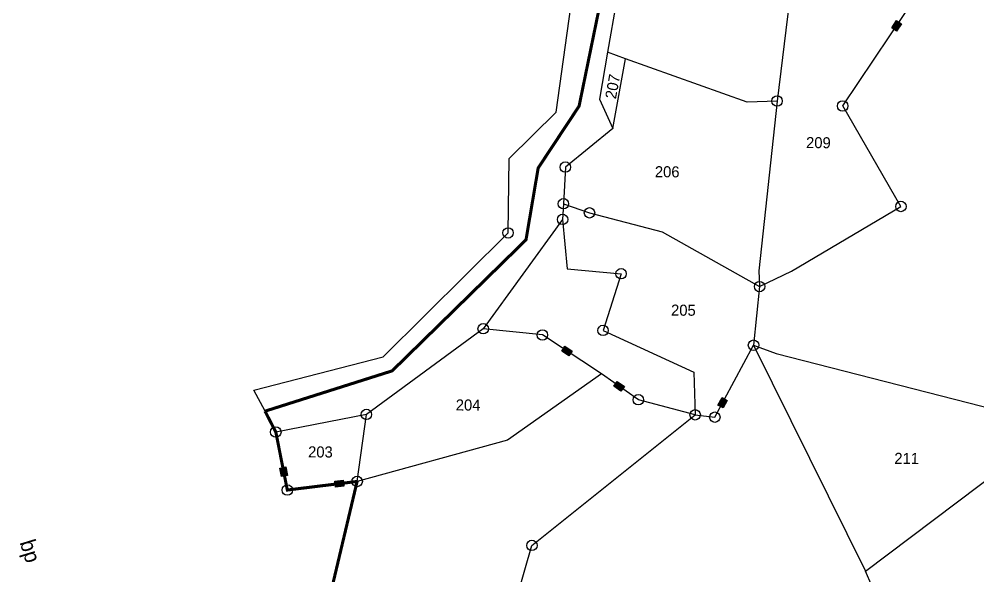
# Model space of a CAD drawing. Header units: metres. Extents: x 286169 to 288657, y 2015505 to 2018869.
# Drawn here: x 286247.1 to 286651, y 2016537.7 to 2016772.2 of the extents above; entities that cross this region are included whole.
import ezdxf
from ezdxf.enums import TextEntityAlignment as Align

# ---------------------------------------------------------------- set-up
doc = ezdxf.new("R2010")
doc.units = ezdxf.units.M
doc.header["$MEASUREMENT"] = 0
doc.linetypes.add('DASHDOT', pattern=[1, 0.5, -0.25, 0, -0.25])
for name, color, linetype in [('OFF', 1, 'Continuous'), ('POLY_PARCEL', 6, 'Continuous'), ('POLY_WATER', 4, 'Continuous'), ('SYM_STONE', 1, 'Continuous'), ('TEXT_MAPOUT', 7, 'Continuous'), ('TEXT_PARCEL', 7, 'Continuous'), ('V_BOUND_LINE', 7, 'Continuous'), ('V_BOUND_STREAM_LINE', 7, 'DASHDOT')]:
    doc.layers.add(name, color=color, linetype=linetype)
doc.styles.add('TEXT_MAP', font='', dxfattribs={"height": 1.8})
doc.styles.get('TEXT_MAP').set_extended_font_data('Kruti Dev 050')

# ---------------------------------------------------------------- blocks, each defined once
blk = doc.blocks.new('STONE')
blk.add_circle((0, 0), 0.851)
blk = doc.blocks.new('STONESQUAREFILLED')
blk.add_hatch(color=256).paths.add_polyline_path([(0.7, -0.48), (0.7, 0.48), (-0.7, 0.48), (-0.7, -0.48)])
blk.add_lwpolyline([(-0.7, 0.48), (0.7, 0.48), (0.7, -0.48), (-0.7, -0.48)], close=True)
blk = doc.blocks.new('200')
at = {"layer": 'OFF'}
for points in [[(286515.93, 2016677.48), (286491.75, 2016679.82)], [(286403.02, 2016645.37), (286398.32, 2016653.91)]]:
    blk.add_lwpolyline(points, dxfattribs=at)
at = {"layer": 'POLY_PARCEL'}
for points in [[(286615.58, 2016815.19), (286610.82, 2016773.82)], [(286604.39, 2016698.02), (286617.37, 2016704.45), (286661.75, 2016731.25), (286637.62, 2016772.03), (286662.94, 2016810.43)], [(286548.86, 2016790.49), (286541.46, 2016793.15)], [(286543.96, 2016761.97), (286548.86, 2016790.49)], [(286610.82, 2016773.82), (286598.6, 2016773.22), (286548.86, 2016790.49)], [(286610.82, 2016773.82), (286603.97, 2016704.45), (286604.39, 2016698.02)], [(286524.01, 2016731.11), (286534.69, 2016727.49), (286564.48, 2016720.05), (286604.39, 2016698.02)], [(286523.73, 2016724.71), (286525.75, 2016704.57), (286547.8, 2016702.78), (286540.65, 2016679.56), (286577.88, 2016662.89), (286578.56, 2016645.47)], [(286604.39, 2016698.02), (286602.12, 2016674.09)], [(286540.13, 2016661.84), (286515.93, 2016677.48)], [(286578.56, 2016645.47), (286586.6, 2016644.58), (286602.12, 2016674.09)], [(286602.12, 2016674.09), (286648.59, 2016582.32)], [(286602.12, 2016674.09), (286611.35, 2016670.82), (286706.67, 2016647.3)], [(286540.13, 2016661.84), (286502.01, 2016634.46), (286440.86, 2016617.04)], [(286578.56, 2016645.47), (286555.32, 2016651.42), (286540.13, 2016661.84)], [(286440.86, 2016617.04), (286444.41, 2016644.43)], [(286486.42, 2016496.08), (286493.07, 2016521.93), (286512.43, 2016591.59), (286578.56, 2016645.47)], [(286648.59, 2016582.32), (286703.99, 2016624.89)], [(286651.27, 2016576.37), (286648.59, 2016582.32)]]:
    blk.add_lwpolyline(points, dxfattribs=at)
at = {"layer": 'POLY_WATER'}
for points in [[(286398.32, 2016653.91), (286450.99, 2016668.01), (286501.54, 2016719), (286501.78, 2016749.31), (286520.68, 2016768.51), (286526.32, 2016811.51), (286542.78, 2016828.9), (286526.55, 2016840.18), (286543.49, 2016896.25), (286536.67, 2016918.34), (286554.56, 2016977.04), (286576.19, 2017009.7), (286549.62, 2017073.52)], [(286560.42, 2016828.24), (286544.9, 2016814.14), (286541.46, 2016793.15)], [(286541.46, 2016793.15), (286538.31, 2016773.96), (286543.96, 2016761.97)], [(286543.96, 2016761.97), (286524.67, 2016746.09), (286524.01, 2016731.11)], [(286524.01, 2016731.11), (286523.73, 2016724.71)], [(286523.73, 2016724.71), (286491.75, 2016679.82)], [(286491.75, 2016679.82), (286444.41, 2016644.43)], [(286444.41, 2016644.43), (286407.49, 2016636.91)]]:
    blk.add_lwpolyline(points, dxfattribs=at)
at = {"layer": 'V_BOUND_LINE', "const_width": 1.25}
for points in [[(286407.49, 2016636.91), (286403.02, 2016645.37)], [(286440.86, 2016617.04), (286412.41, 2016613.28), (286407.49, 2016636.91)], [(286400.57, 2016480.35), (286419.38, 2016491.16), (286420.17, 2016526.09), (286440.86, 2016617.04)]]:
    blk.add_lwpolyline(points, dxfattribs=at)
at = {"layer": 'V_BOUND_STREAM_LINE', "ltscale": 10, "const_width": 1.25, "flags": 128}
blk.add_lwpolyline([(286403.02, 2016645.37), (286454.75, 2016662.29), (286508.88, 2016716.24), (286513.59, 2016745.61), (286530.05, 2016770.99), (286537.82, 2016810.68), (286549.35, 2016829.95), (286532.65, 2016845.22), (286550.05, 2016894.57), (286545.84, 2016921.5), (286560.18, 2016976.02), (286582.05, 2017009.62), (286553.62, 2017076.1)], dxfattribs=at)
at = {"layer": 'SYM_STONE', "xscale": 2.503925708691277, "yscale": 2.503925708691277, "zscale": 2.503925708691277}
for p, rotation in [((286659.32, 2016804.94), 236.6032018231776), ((286525.98, 2016670.98), 326.8999245544102), ((286547.44, 2016656.83), 145.5547374600675), ((286589.7, 2016650.47), 62.25968563111988), ((286410.86, 2016620.74), 281.7596834455659), ((286433.6, 2016616.08), 187.5282731757843)]:
    blk.add_blockref('STONESQUAREFILLED', p, dxfattribs=dict(at, rotation=rotation))
for p in [(286610.82, 2016773.82), (286637.62, 2016772.03), (286524.67, 2016746.09), (286524.01, 2016731.11), (286661.75, 2016731.25), (286534.69, 2016727.49), (286523.73, 2016724.71), (286501.54, 2016719), (286547.8, 2016702.78), (286604.39, 2016698.02), (286491.75, 2016679.82), (286515.93, 2016677.48), (286540.65, 2016679.56), (286602.12, 2016674.09), (286555.32, 2016651.42), (286578.56, 2016645.47), (286444.41, 2016644.43), (286586.6, 2016644.58), (286407.49, 2016636.91), (286440.86, 2016617.04), (286412.41, 2016613.28), (286512.43, 2016591.59)]:
    blk.add_blockref('STONE', p, dxfattribs=at)
at = {"layer": 'TEXT_MAPOUT', "style": 'TEXT_MAP'}
blk.add_text('dq', height=6.26, rotation=107.4567, dxfattribs=at).set_placement((286310.74, 2016583.53))
at = {"layer": 'TEXT_PARCEL', "style": 'TEXT_MAP'}
blk.add_text('207', height=4.507, rotation=80.2409, dxfattribs=at).set_placement((286543.67, 2016779.14), align=Align.MIDDLE)
for s, p in [('209', (286627.84, 2016756.97)), ('206', (286566.26, 2016744.54)), ('205', (286573.37, 2016688.12)), ('204', (286485.87, 2016648.63)), ('203', (286425.78, 2016628.95)), ('211', (286665.03, 2016628.49))]:
    blk.add_text(s, height=4.507, dxfattribs=at).set_placement(p, align=Align.MIDDLE)

msp = doc.modelspace()

# ---------------------------------------------------------------- block references
at = {"xscale": 1.032536839166635, "yscale": 1.032536839166635, "zscale": 1.032536839166635, "rotation": 359.482446061383}
msp.add_blockref('200', (-28167.8, -62897.39), dxfattribs=at)

doc.saveas('drawing.dxf')
